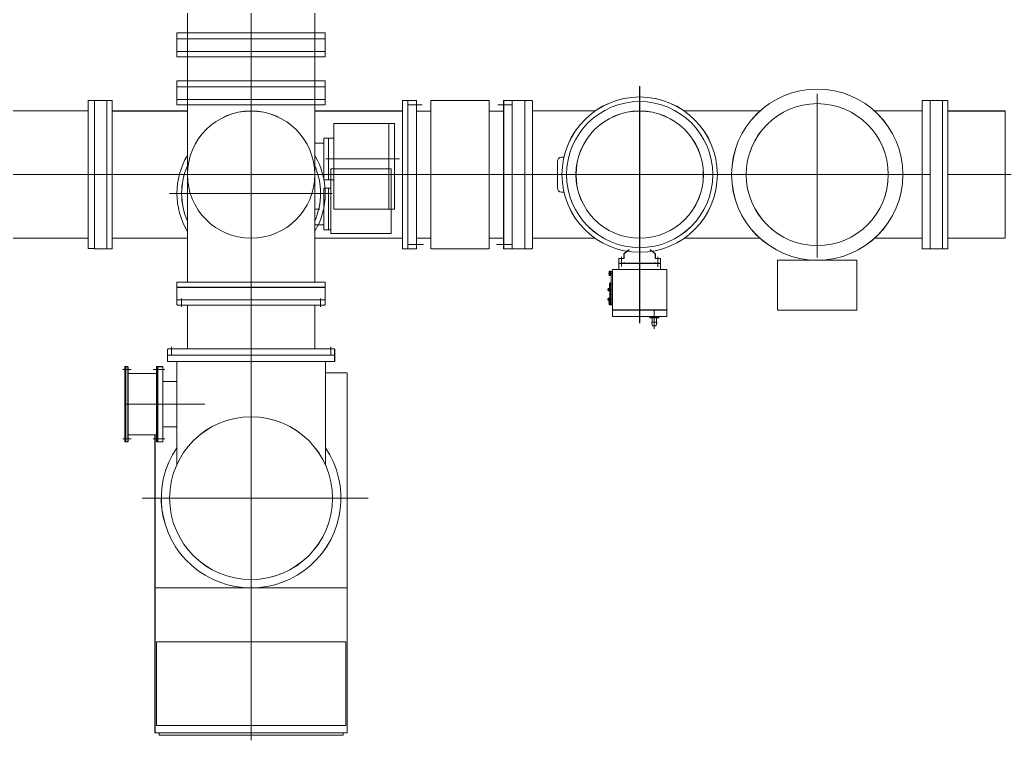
# Model space of a CAD drawing. Header units: millimetres. Extents: x 89978 to 501025, y -351975 to 835730.
# Drawn here: x 149848 to 154594, y -222785 to -219334 of the extents above; entities that cross this region are included whole.
import ezdxf

# ---------------------------------------------------------------- set-up
doc = ezdxf.new("R2010")
doc.units = ezdxf.units.MM
doc.header["$LTSCALE"] = 150
doc.layers.add('------00 Switch Gear_GIS', color=3, linetype='Continuous')

# ---------------------------------------------------------------- blocks, each defined once
blk = doc.blocks.new('X-1F-PLAN$0$GIS(2)')
at = {"layer": '------00 Switch Gear_GIS', "linetype": 'Continuous', "lineweight": 13}
for p, q in [((13878.3, 484.1), (13878.3, 6569.3)), ((13573.3, 5583.6), (13573.3, 3643.6)), ((14183.3, 5583.6), (14183.3, 3643.6)), ((13523.3, 3873.6), (13523.3, 3758.6)), ((13523.3, 3873.6), (14233.3, 3873.6)), ((14233.3, 3873.6), (14233.3, 3758.6)), ((13523.3, 3843.6), (14233.3, 3843.6)), ((13523.3, 3783.6), (14233.3, 3783.6)), ((13523.3, 3758.6), (14233.3, 3758.6)), ((13573.5, 2678.6), (13573.5, 3758.6)), ((14183.1, 2678.6), (14183.1, 3758.6)), ((13523.3, 3643.6), (14233.3, 3643.6)), ((13523.3, 3643.6), (13523.3, 3613.6)), ((13523.3, 3613.6), (14233.3, 3613.6)), ((13523.3, 3554.6), (13523.3, 3612.6)), ((14233.3, 3643.6), (14233.3, 3613.6)), ((14233.3, 3554.6), (14233.3, 3612.6)), ((15738.3, 2774.2), (15738.3, 3617.1)), ((16588.3, 2796.4), (16588.3, 3580.2)), ((13098.3, 3549.3), (13098.3, 2839.3)), ((13098.3, 3549.3), (13128.3, 3549.3)), ((13128.3, 2838.6), (13128.3, 3549.3)), ((13128.3, 3548.6), (13213.3, 3548.6)), ((13188.3, 2838.6), (13188.3, 3548.6)), ((13213.3, 2838.6), (13213.3, 3548.6)), ((13523.3, 3553.6), (13523.3, 3528.6)), ((13523.3, 3553.6), (14233.3, 3553.6)), ((13523.3, 3528.6), (14233.3, 3528.6)), ((14183.1, 2678.6), (14183.1, 3528.6)), ((14233.3, 3553.6), (14233.3, 3528.6)), ((14603.3, 2838.6), (14603.3, 3548.6)), ((14669.3, 3548.6), (14603.3, 3548.6)), ((14628.3, 2838.6), (14628.3, 3548.6)), ((14697.8, 3528.2), (14628.3, 3528.2)), ((14669.3, 2838.6), (14669.3, 3548.6)), ((14738.3, 3548.6), (14738.3, 2838.6)), ((14738.3, 3548.6), (15018.3, 3548.6)), ((15018.3, 3548.6), (15018.3, 2838.6)), ((15058.8, 3528.2), (15128.3, 3528.2)), ((15188.3, 3548.6), (15087.3, 3548.6)), ((15087.3, 2838.6), (15087.3, 3548.6)), ((15128.3, 2838.6), (15128.3, 3548.6)), ((15191.3, 3548.6), (15188.3, 3545.6)), ((15188.3, 3548.6), (15188.3, 2838.6)), ((15191.3, 3548.6), (15222.3, 3548.6)), ((15225.3, 3545.6), (15222.3, 3548.6)), ((15225.3, 3545.6), (15225.3, 3193.6)), ((17092.3, 3548.6), (17091.3, 3547.6)), ((17091.3, 3547.6), (17091.3, 2839.6)), ((17092.3, 3548.6), (17213.3, 3548.6)), ((17128.3, 2838.6), (17128.3, 3548.6)), ((17188.3, 3548.6), (17188.3, 2838.6)), ((17213.3, 2838.6), (17213.3, 3548.6)), ((12658.3, 3499.3), (13098.3, 3499.3)), ((13213.3, 3498.4), (13573.5, 3498.4)), ((14603.3, 3498.4), (14183.1, 3498.4)), ((14737.3, 3498), (14669.3, 3498)), ((15019.3, 3498), (15087.3, 3498)), ((15225.3, 3498.4), (15525.1, 3498.4)), ((15951.5, 3498.4), (16314.1, 3498.4)), ((16862.5, 3498.4), (17091.3, 3498.4)), ((17488.3, 3498.4), (17213.3, 3498.4)), ((17488.3, 2888.8), (17488.3, 3498.4)), ((14564.6, 3438.6), (14274.3, 3438.6)), ((14274.3, 3028.6), (14274.3, 3438.6)), ((14537.3, 3028.6), (14537.3, 3438.6)), ((14564.6, 3028.6), (14564.6, 3438.6)), ((14183.1, 3343.6), (14226.3, 3343.6)), ((14226.3, 3368.6), (14274.3, 3368.6)), ((14226.3, 3368.6), (14226.3, 3168.6)), ((14249.3, 3168.6), (14249.3, 3368.6)), ((15364.7, 3277.4), (15375.9, 3277.4)), ((14588.8, 3268.6), (14236.3, 3268.6)), ((15344.7, 3257.4), (15344.7, 3129.6)), ((13128.3, 3194.3), (12628.3, 3194.3)), ((13097.3, 3193.6), (17128.3, 3193.6)), ((14183.1, 3193.6), (14226.3, 3193.6)), ((14259.3, 3220.6), (14259.3, 2911.6)), ((14549.3, 3220.6), (14259.3, 3220.6)), ((14549.3, 3220.6), (14549.3, 2911.6)), ((15225.3, 3193.6), (15225.3, 2841.6)), ((17213.3, 3193.6), (17516.6, 3193.6)), ((14226.3, 3168.6), (14274.3, 3168.6)), ((13488.2, 3103.6), (14266.4, 3103.6)), ((14226.3, 3128.6), (14259.3, 3128.6)), ((14226.3, 3128.6), (14226.3, 2928.6)), ((14249.3, 3128.6), (14249.3, 2928.6)), ((15364.7, 3109.6), (15375.9, 3109.6)), ((14183.1, 3028.6), (14207.9, 3028.6)), ((14564.6, 3028.6), (14274.3, 3028.6)), ((14226.3, 2953.6), (14183.1, 2953.6)), ((14226.3, 2928.6), (14259.3, 2928.6)), ((14549.3, 2911.6), (14259.3, 2911.6)), ((12658.3, 2889.3), (13098.3, 2889.3)), ((13213.3, 2888.8), (13573.5, 2888.8)), ((14603.3, 2888.8), (14183.1, 2888.8)), ((14703.9, 2858.2), (14628.3, 2858.2)), ((14669.3, 2888.4), (14737.3, 2888.4)), ((15087.3, 2888.4), (15019.3, 2888.4)), ((15052.8, 2858.2), (15128.3, 2858.2)), ((15225.3, 2888.8), (15525, 2888.8)), ((15951.6, 2888.8), (16314.1, 2888.8)), ((16862.6, 2888.8), (17091.3, 2888.8)), ((17488.3, 2888.8), (17213.3, 2888.8)), ((13098.3, 2839.3), (13128.3, 2839.3)), ((13128.3, 2838.6), (13213.3, 2838.6)), ((14669.3, 2838.6), (14603.3, 2838.6)), ((14738.3, 2838.6), (15018.3, 2838.6)), ((15188.3, 2838.6), (15087.3, 2838.6)), ((15191.3, 2838.6), (15188.3, 2841.6)), ((15191.3, 2838.6), (15222.3, 2838.6)), ((15225.3, 2841.6), (15222.3, 2838.6)), ((15650.8, 2800), (15650.8, 2753.5)), ((15663.3, 2814.1), (15688.3, 2834.1)), ((15663.3, 2814.1), (15663.3, 2791.6)), ((15813.3, 2814.1), (15788.3, 2834.1)), ((15813.3, 2814.1), (15797.9, 2826.4)), ((15813.3, 2814.1), (15813.3, 2791.6)), ((15825.8, 2800), (15825.8, 2752.1)), ((17091.3, 2839.6), (17092.3, 2838.6)), ((17092.3, 2838.6), (17213.3, 2838.6)), ((15638.3, 2791.6), (15663.3, 2791.6)), ((15638.3, 2791.6), (15638.3, 2739.6)), ((15638.3, 2768.6), (15838.3, 2768.6)), ((15663.3, 2771), (15663.3, 2768.6)), ((15663.3, 2771), (15667.8, 2771)), ((15667.8, 2771), (15667.8, 2768.6)), ((15738.3, 2768.6), (15738.3, 2481.4)), ((15813.3, 2771), (15808.8, 2771)), ((15808.8, 2771), (15808.8, 2768.6)), ((15838.3, 2791.6), (15813.3, 2791.6)), ((15813.3, 2771), (15813.3, 2768.6)), ((15838.3, 2791.6), (15838.3, 2739.6)), ((16778.3, 2783.6), (16398.3, 2783.6)), ((16398.3, 2783.6), (16398.3, 2543.6)), ((16778.3, 2543.6), (16778.3, 2783.6)), ((15605.9, 2720.6), (15588.4, 2720.6)), ((15592.3, 2713.2), (15592.3, 2728)), ((15593.4, 2730.4), (15597.8, 2730.4)), ((15593.4, 2725.6), (15597.8, 2725.6)), ((15593.4, 2715.6), (15597.8, 2715.6)), ((15593.4, 2710.8), (15597.8, 2710.8)), ((15597.8, 2710.8), (15597.8, 2730.4)), ((15597.8, 2729.8), (15600.3, 2729.8)), ((15600.3, 2720.9), (15597.8, 2723.4)), ((15600.3, 2719.6), (15597.8, 2722.1)), ((15597.8, 2711.4), (15600.3, 2711.4)), ((15600.3, 2731.1), (15602.3, 2731.1)), ((15600.3, 2710.1), (15600.3, 2731.1)), ((15600.3, 2710.1), (15602.3, 2710.1)), ((15602.3, 2731.1), (15602.3, 2569.1)), ((15608.3, 2729.6), (15602.3, 2729.6)), ((15868.3, 2739.6), (15608.3, 2739.6)), ((15608.3, 2739.6), (15608.3, 2546.4)), ((15868.3, 2739.6), (15868.3, 2546.4)), ((13523.3, 2678.6), (14233.3, 2678.6)), ((13523.3, 2678.6), (13523.3, 2593.6)), ((14233.3, 2678.6), (14233.3, 2593.6)), ((15604.6, 2665.6), (15591.6, 2665.6)), ((15594.3, 2671.3), (15594.3, 2659.8)), ((15596.3, 2671.3), (15594.3, 2671.3)), ((15596.3, 2659.8), (15594.3, 2659.8)), ((15596.3, 2675.6), (15596.3, 2589.4)), ((15596.3, 2675.6), (15602.3, 2675.6)), ((15601.3, 2675.6), (15601.3, 2590.1)), ((13523.3, 2653.6), (14233.3, 2653.6)), ((15605.2, 2642.6), (15585, 2642.6)), ((15588.3, 2647.6), (15588.8, 2648.3)), ((15588.3, 2647.6), (15588.3, 2637.6)), ((15588.3, 2637.6), (15588.8, 2636.8)), ((15588.8, 2648.3), (15593.3, 2648.3)), ((15588.8, 2645.5), (15593.3, 2645.5)), ((15588.8, 2639.7), (15593.3, 2639.7)), ((15588.8, 2636.8), (15593.3, 2636.8)), ((15605.5, 2619.6), (15593.1, 2619.6)), ((15593.3, 2634.6), (15593.3, 2650.6)), ((15596.3, 2650.6), (15593.3, 2650.6)), ((15596.3, 2634.6), (15593.3, 2634.6)), ((15596.3, 2655.6), (15594.3, 2655.6)), ((15594.3, 2655.6), (15594.3, 2652.6)), ((15596.3, 2652.6), (15594.3, 2652.6)), ((15602.3, 2625.3), (15601.3, 2625.3)), ((15602.3, 2613.8), (15601.3, 2613.8)), ((13523.3, 2590.6), (13526.3, 2593.6)), ((13523.3, 2593.6), (14233.3, 2593.6)), ((13523.3, 2571.6), (13523.3, 2590.6)), ((13523.3, 2571.6), (13526.3, 2568.6)), ((13526.3, 2568.6), (14230.3, 2568.6)), ((13545.8, 2600.8), (13545.8, 2560.9)), ((13573.5, 2568.6), (13573.5, 2358.3)), ((14183.1, 2568.6), (14183.1, 2358.3)), ((14210.8, 2600.8), (14210.8, 2560.9)), ((14233.3, 2590.6), (14230.3, 2593.6)), ((14233.3, 2571.6), (14230.3, 2568.6)), ((14233.3, 2571.6), (14233.3, 2590.6)), ((15605, 2596.6), (15585, 2596.6)), ((15588.3, 2601.6), (15588.8, 2602.3)), ((15588.3, 2601.6), (15588.3, 2591.6)), ((15588.3, 2591.6), (15588.8, 2590.8)), ((15605.4, 2579.6), (15588.5, 2579.6)), ((15588.8, 2602.3), (15593.3, 2602.3)), ((15588.8, 2599.5), (15593.3, 2599.5)), ((15588.8, 2593.7), (15593.3, 2593.7)), ((15588.8, 2590.8), (15593.3, 2590.8)), ((15592.3, 2572.2), (15592.3, 2587)), ((15593.3, 2589.3), (15593.3, 2604.6)), ((15596.3, 2604.6), (15593.3, 2604.6)), ((15593.4, 2589.4), (15597.8, 2589.4)), ((15593.4, 2584.6), (15597.8, 2584.6)), ((15593.4, 2574.6), (15597.8, 2574.6)), ((15593.4, 2569.8), (15597.8, 2569.8)), ((15597.8, 2569.8), (15597.8, 2589.4)), ((15597.8, 2588.8), (15600.3, 2588.8)), ((15600.3, 2579.9), (15597.8, 2582.4)), ((15600.3, 2578.6), (15597.8, 2581.1)), ((15597.8, 2570.4), (15600.3, 2570.4)), ((15600.3, 2590.1), (15602.3, 2590.1)), ((15600.3, 2569.1), (15600.3, 2590.1)), ((15600.3, 2569.1), (15602.3, 2569.1)), ((15608.3, 2569.6), (15602.3, 2569.6)), ((15868.3, 2546.4), (15608.3, 2546.4)), ((15608.3, 2541.6), (15608.3, 2516.6)), ((15866.3, 2543.6), (15610.3, 2543.6)), ((15631.5, 2546.4), (15631.5, 2543.6)), ((15808.3, 2455.2), (15808.3, 2546.4)), ((15845.1, 2546.4), (15845.1, 2543.6)), ((15868.3, 2541.6), (15868.3, 2516.6)), ((16398.3, 2543.6), (16778.3, 2543.6)), ((15610.3, 2514.6), (15866.3, 2514.6)), ((15785.8, 2510.3), (15785.8, 2514.6)), ((15785.8, 2513), (15830.8, 2513)), ((15788.8, 2507.3), (15827.8, 2507.3)), ((15796.8, 2482.7), (15796.8, 2485.6)), ((15799.2, 2470.9), (15797, 2480.5)), ((15797.8, 2486.6), (15818.7, 2486.6)), ((15798.3, 2486.6), (15798.3, 2507.3)), ((15802.2, 2468.6), (15814.3, 2468.6)), ((15819.5, 2480.5), (15817.3, 2470.9)), ((15818.3, 2486.6), (15818.3, 2507.3)), ((15819.7, 2482.7), (15819.7, 2485.6)), ((15830.8, 2510.3), (15830.8, 2514.6)), ((13481.3, 2358.6), (13478.3, 2355.6)), ((13478.3, 2331.6), (13478.3, 2355.6)), ((13478.3, 2331.6), (13481.3, 2328.6)), ((13478.3, 2328.6), (13478.3, 2298.6)), ((13478.3, 2328.6), (14278.3, 2328.6)), ((13481.3, 2358.6), (14275.3, 2358.6)), ((13497.3, 2328.6), (13497.3, 2369.1)), ((14259.3, 2328.6), (14259.3, 2369.1)), ((14275.3, 2358.6), (14278.3, 2355.6)), ((14278.3, 2331.6), (14275.3, 2328.6)), ((14278.3, 2331.6), (14278.3, 2355.6)), ((14278.3, 2328.6), (14278.3, 2298.6)), ((13478.3, 2298.6), (14278.3, 2298.6)), ((13522.7, 2298.6), (13522.7, 1803.7)), ((14233.9, 2298.6), (14233.9, 1803.7)), ((13263.9, 2259.6), (13303.9, 2259.6)), ((13274.5, 1913.6), (13274.5, 2273.6)), ((13274.5, 2273.6), (13289, 2273.6)), ((13279, 1913.6), (13279, 2273.6)), ((13289, 1913.6), (13289, 2273.6)), ((13289, 2240.6), (13425, 2240.6)), ((13466, 2259.6), (13409.7, 2259.6)), ((13425, 1913.6), (13425, 2273.6)), ((13431, 2273.6), (13425, 2273.6)), ((13431, 1913.6), (13431, 2273.6)), ((13432.6, 2273.6), (13431, 2272)), ((13454.4, 2273.6), (13432.6, 2273.6)), ((13454.4, 2273.6), (13456, 2272)), ((13456, 1915.2), (13456, 2272)), ((14338.3, 2243.6), (14233.9, 2243.6)), ((14338.3, 519.6), (14338.3, 2243.6)), ((13522.7, 2201.7), (13456, 2201.7)), ((13278.6, 2093.6), (13656.2, 2093.6)), ((13289, 1946.6), (13425, 1946.6)), ((13418.3, 519.6), (13418.3, 1946.6)), ((13522.7, 1985.4), (13456, 1985.4)), ((13263.9, 1927.6), (13303.9, 1927.6)), ((13274.5, 1913.6), (13289, 1913.6)), ((13466, 1927.6), (13409.7, 1927.6)), ((13431, 1913.6), (13425, 1913.6)), ((13432.6, 1913.6), (13431, 1915.2)), ((13454.4, 1913.6), (13432.6, 1913.6)), ((13454.4, 1913.6), (13456, 1915.2)), ((14438.2, 1643.6), (13357.6, 1643.6)), ((14338.3, 1213.6), (13418.3, 1213.6)), ((14338.3, 519.6), (13418.3, 519.6)), ((13438.3, 508.6), (13438.3, 519.6)), ((14318.3, 508.6), (13438.3, 508.6)), ((14318.3, 508.6), (14318.3, 519.6))]:
    blk.add_line(p, q, dxfattribs=at)
at = {"layer": '------00 Switch Gear_GIS', "linetype": 'Continuous', "lineweight": 13, "flags": 128}
blk.add_lwpolyline([(14331.3, 555.1), (14331.3, 955.2), (13425.3, 955.2), (13425.3, 555.1)], close=True, dxfattribs=at)
at = {"layer": '------00 Switch Gear_GIS', "linetype": 'Continuous', "lineweight": 13}
for centre, radius in [((15738.3, 3193.6), 372), ((16588.3, 3193.6), 410), ((15738.3, 3193.6), 350), ((16588.3, 3193.6), 340), ((13878.3, 3193.6), 304.8), ((15738.3, 3193.6), 304.8), ((13878.3, 1643.6), 390)]:
    blk.add_circle(centre, radius, dxfattribs=at)
for centre, radius, start, end in [((13524.3, 3612.6), 1, 90, 180), ((13524.3, 3554.6), 1, 180, 270), ((15364.7, 3257.4), 20, 90, 180), ((15595.5, 2728), 3.19, 131.2669, 228.7331), ((14232.3, 2652.6), 1, 0, 90), ((15590.8, 2646.9), 2.51, 178.4932, 215.0433), ((15597.7, 2642.6), 9.39, 162.0926, 197.9074), ((15590.8, 2638.2), 2.51, 144.9567, 181.5068), ((15590.8, 2646.9), 2.51, 144.9567, 155.0433), ((15590.8, 2638.2), 2.51, 204.9567, 215.0433), ((15590.8, 2600.9), 2.51, 178.4932, 215.0433), ((15597.7, 2596.6), 9.39, 162.0926, 197.9074), ((15590.8, 2592.2), 2.51, 144.9567, 181.5068), ((15590.8, 2600.9), 2.51, 144.9567, 155.0433), ((15590.8, 2592.2), 2.51, 204.9567, 215.0433), ((15595.5, 2587), 3.19, 131.2669, 228.7331), ((15866.3, 2541.6), 2, 0, 90), ((15866.3, 2516.6), 2, 270, 0), ((15788.8, 2510.3), 3, 180, 270), ((15806.8, 2482.7), 10, 180, 192.9948), ((15802.2, 2471.6), 3, 192.9939, 270), ((15827.8, 2510.3), 3, 270, 0), ((13878.3, 1643.6), 430, 145.7894, 34.2106)]:
    blk.add_arc(centre, radius, start, end, dxfattribs=at)
at = {"layer": '------00 Switch Gear_GIS', "linetype": 'Continuous', "lineweight": 13, "extrusion": (0, 0, -1)}
for centre, radius, start, end in [((-14232.3, 3612.6), 1, 90, 180), ((-14232.3, 3554.6), 1, 180, 270), ((-13878.3, 3103.6), 355, 329.1588, 30.8412), ((-13878.3, 3103.6), 355, 149.1588, 210.8412), ((-13878.3, 3103.6), 332.5, 336.4471, 23.5529), ((-13878.3, 3103.6), 332.5, 156.4471, 203.5529), ((-15364.7, 3129.6), 20, 270, 0), ((-15604.4, 2720.6), 12, 335.4695, 24.5305), ((-15595.5, 2713.2), 3.19, 311.2669, 48.7331), ((-13524.3, 2652.6), 1, 0, 90), ((-15604.4, 2579.6), 12, 335.4695, 24.5305), ((-15595.5, 2572.2), 3.19, 311.2669, 48.7331), ((-15610.3, 2541.6), 2, 0, 90), ((-15610.3, 2516.6), 2, 270, 0), ((-15797.8, 2485.6), 1, 0, 90), ((-15814.3, 2471.6), 3, 192.9953, 270), ((-15818.7, 2485.6), 1, 90, 180), ((-15809.7, 2482.7), 10, 180, 192.9949)]:
    blk.add_arc(centre, radius, start, end, dxfattribs=at)

msp = doc.modelspace()

# ---------------------------------------------------------------- linework, layer by layer
at = {"layer": '------00 Switch Gear_GIS', "linetype": 'Continuous', "lineweight": 13}
for p, q in [((150955.6, -222785.5), (150955.6, -216700.3)), ((150650.6, -217686.1), (150650.6, -219626.1)), ((151260.6, -217686.1), (151260.6, -219626.1)), ((150600.6, -219396.1), (150600.6, -219511.1)), ((150600.6, -219396.1), (151310.6, -219396.1)), ((150600.6, -219426.1), (151310.6, -219426.1)), ((151310.6, -219396.1), (151310.6, -219511.1)), ((150600.6, -219486.1), (151310.6, -219486.1)), ((150600.6, -219511.1), (151310.6, -219511.1)), ((150650.8, -220591.1), (150650.8, -219511.1)), ((151260.4, -220591.1), (151260.4, -219511.1)), ((150600.6, -219626.1), (151310.6, -219626.1)), ((150600.6, -219626.1), (150600.6, -219656.1)), ((150600.6, -219656.1), (151310.6, -219656.1)), ((150600.6, -219715.1), (150600.6, -219657.1)), ((151310.6, -219626.1), (151310.6, -219656.1)), ((151310.6, -219715.1), (151310.6, -219657.1)), ((152815.6, -220495.4), (152815.6, -219652.5)), ((153665.6, -220473.3), (153665.6, -219689.4)), ((150175.6, -219720.3), (150175.6, -220430.3)), ((150175.6, -219720.3), (150205.6, -219720.3)), ((150205.6, -220431.1), (150205.6, -219720.3)), ((150205.6, -219721.1), (150290.6, -219721.1)), ((150265.6, -220431.1), (150265.6, -219721.1)), ((150290.6, -220431.1), (150290.6, -219721.1)), ((150600.6, -219716.1), (150600.6, -219741.1)), ((150600.6, -219716.1), (151310.6, -219716.1)), ((150600.6, -219741.1), (151310.6, -219741.1)), ((151260.4, -220591.1), (151260.4, -219741.1)), ((151310.6, -219716.1), (151310.6, -219741.1)), ((151680.6, -220431.1), (151680.6, -219721.1)), ((151746.6, -219721.1), (151680.6, -219721.1)), ((151705.6, -220431.1), (151705.6, -219721.1)), ((151775.1, -219741.4), (151705.6, -219741.4)), ((151746.6, -220431.1), (151746.6, -219721.1)), ((151815.6, -219721.1), (151815.6, -220431.1)), ((151815.6, -219721.1), (152095.6, -219721.1)), ((152095.6, -219721.1), (152095.6, -220431.1)), ((152136.1, -219741.4), (152205.6, -219741.4)), ((152265.6, -219721.1), (152164.6, -219721.1)), ((152164.6, -220431.1), (152164.6, -219721.1)), ((152205.6, -220431.1), (152205.6, -219721.1)), ((152268.6, -219721.1), (152265.6, -219724.1)), ((152265.6, -219721.1), (152265.6, -220431.1)), ((152268.6, -219721.1), (152299.6, -219721.1)), ((152302.6, -219724.1), (152299.6, -219721.1)), ((152302.6, -219724.1), (152302.6, -220076.1)), ((154169.6, -219721.1), (154168.6, -219722.1)), ((154168.6, -219722.1), (154168.6, -220430.1)), ((154169.6, -219721.1), (154290.6, -219721.1)), ((154205.6, -220431.1), (154205.6, -219721.1)), ((154265.6, -219721.1), (154265.6, -220431.1)), ((154290.6, -220431.1), (154290.6, -219721.1)), ((149735.6, -219770.3), (150175.6, -219770.3)), ((150290.6, -219771.3), (150650.8, -219771.3)), ((151680.6, -219771.3), (151260.4, -219771.3)), ((151814.6, -219771.7), (151746.6, -219771.7)), ((152096.6, -219771.7), (152164.6, -219771.7)), ((152302.6, -219771.2), (152602.4, -219771.2)), ((153028.8, -219771.2), (153391.4, -219771.2)), ((153939.8, -219771.2), (154168.6, -219771.2)), ((154565.6, -219771.3), (154290.6, -219771.3)), ((154565.6, -220380.9), (154565.6, -219771.3)), ((151641.9, -219831.1), (151351.6, -219831.1)), ((151351.6, -220241.1), (151351.6, -219831.1)), ((151614.6, -220241.1), (151614.6, -219831.1)), ((151641.9, -220241.1), (151641.9, -219831.1)), ((151303.6, -219901.1), (151351.6, -219901.1)), ((151303.6, -219901.1), (151303.6, -220101.1)), ((151326.6, -220101.1), (151326.6, -219901.1)), ((151260.4, -219926.1), (151303.6, -219926.1)), ((152441.9, -219992.2), (152453.2, -219992.2)), ((151666.1, -220001.1), (151313.5, -220001.1)), ((152421.9, -220012.2), (152421.9, -220140)), ((150205.6, -220075.3), (149705.6, -220075.3)), ((150174.5, -220076.1), (154205.6, -220076.1)), ((151260.4, -220076.1), (151303.6, -220076.1)), ((151336.6, -220049.1), (151336.6, -220358.1)), ((151626.6, -220049.1), (151336.6, -220049.1)), ((151626.6, -220049.1), (151626.6, -220358.1)), ((152302.6, -220076.1), (152302.6, -220428.1)), ((154290.6, -220076.1), (154593.9, -220076.1)), ((151303.6, -220101.1), (151351.6, -220101.1)), ((151303.6, -220141.1), (151336.6, -220141.1)), ((151303.6, -220141.1), (151303.6, -220341.1)), ((151326.6, -220141.1), (151326.6, -220341.1)), ((150565.5, -220166.1), (151343.7, -220166.1)), ((152441.9, -220160), (152453.2, -220160)), ((151260.3, -220241.1), (151285.1, -220241.1)), ((151641.9, -220241.1), (151351.6, -220241.1)), ((151303.6, -220316.1), (151260.3, -220316.1)), ((151303.6, -220341.1), (151336.6, -220341.1)), ((151626.6, -220358.1), (151336.6, -220358.1)), ((149735.6, -220380.3), (150175.6, -220380.3)), ((150290.6, -220380.9), (150650.8, -220380.9)), ((151680.6, -220380.9), (151260.4, -220380.9)), ((151781.1, -220411.4), (151705.6, -220411.4)), ((151746.6, -220381.2), (151814.6, -220381.2)), ((152164.6, -220381.2), (152096.6, -220381.2)), ((152130, -220411.4), (152205.6, -220411.4)), ((152302.6, -220380.8), (152602.3, -220380.8)), ((153028.9, -220380.8), (153391.3, -220380.8)), ((153939.8, -220380.8), (154168.6, -220380.8)), ((154565.6, -220380.9), (154290.6, -220380.9)), ((150175.6, -220430.3), (150205.6, -220430.3)), ((150205.6, -220431.1), (150290.6, -220431.1)), ((151746.6, -220431.1), (151680.6, -220431.1)), ((151815.6, -220431.1), (152095.6, -220431.1)), ((152265.6, -220431.1), (152164.6, -220431.1)), ((152268.6, -220431.1), (152265.6, -220428.1)), ((152268.6, -220431.1), (152299.6, -220431.1)), ((152302.6, -220428.1), (152299.6, -220431.1)), ((152728.1, -220469.6), (152728.1, -220516.1)), ((152740.6, -220455.6), (152765.6, -220435.6)), ((152740.6, -220455.6), (152740.6, -220478.1)), ((152890.6, -220455.6), (152865.6, -220435.6)), ((152890.6, -220455.6), (152875.2, -220443.3)), ((152890.6, -220455.6), (152890.6, -220478.1)), ((152903.1, -220469.6), (152903.1, -220517.6)), ((154168.6, -220430.1), (154169.6, -220431.1)), ((154169.6, -220431.1), (154290.6, -220431.1)), ((152715.6, -220478.1), (152740.6, -220478.1)), ((152715.6, -220478.1), (152715.6, -220530.1)), ((152715.6, -220501.1), (152915.6, -220501.1)), ((152740.6, -220498.7), (152740.6, -220501.1)), ((152740.6, -220498.7), (152745.1, -220498.7)), ((152745.1, -220498.7), (152745.1, -220501.1)), ((152815.6, -220501.1), (152815.6, -220788.3)), ((152890.6, -220498.7), (152886.1, -220498.7)), ((152886.1, -220498.7), (152886.1, -220501.1)), ((152915.6, -220478.1), (152890.6, -220478.1)), ((152890.6, -220498.7), (152890.6, -220501.1)), ((152915.6, -220478.1), (152915.6, -220530.1)), ((153855.6, -220486.1), (153475.6, -220486.1)), ((153475.6, -220486.1), (153475.6, -220726.1)), ((153855.6, -220726.1), (153855.6, -220486.1)), ((152683.2, -220549.1), (152665.7, -220549.1)), ((152669.6, -220556.5), (152669.6, -220541.7)), ((152670.7, -220539.3), (152675.1, -220539.3)), ((152670.7, -220544.1), (152675.1, -220544.1)), ((152670.7, -220554.1), (152675.1, -220554.1)), ((152670.7, -220558.9), (152675.1, -220558.9)), ((152675.1, -220558.9), (152675.1, -220539.3)), ((152675.1, -220539.9), (152677.6, -220539.9)), ((152677.6, -220548.7), (152675.1, -220546.2)), ((152677.6, -220550), (152675.1, -220547.5)), ((152675.1, -220558.3), (152677.6, -220558.3)), ((152677.6, -220538.6), (152679.6, -220538.6)), ((152677.6, -220559.6), (152677.6, -220538.6)), ((152677.6, -220559.6), (152679.6, -220559.6)), ((152679.6, -220538.6), (152679.6, -220700.6)), ((152685.6, -220540.1), (152679.6, -220540.1)), ((152945.6, -220530.1), (152685.6, -220530.1)), ((152685.6, -220530.1), (152685.6, -220723.3)), ((152945.6, -220530.1), (152945.6, -220723.3)), ((150600.6, -220591.1), (151310.6, -220591.1)), ((150600.6, -220591.1), (150600.6, -220676.1)), ((151310.6, -220591.1), (151310.6, -220676.1)), ((152681.8, -220604.1), (152668.8, -220604.1)), ((152671.6, -220598.3), (152671.6, -220609.8)), ((152673.6, -220598.3), (152671.6, -220598.3)), ((152673.6, -220609.8), (152671.6, -220609.8)), ((152673.6, -220614.1), (152671.6, -220614.1)), ((152671.6, -220614.1), (152671.6, -220617.1)), ((152673.6, -220594.1), (152673.6, -220680.3)), ((152673.6, -220594.1), (152679.6, -220594.1)), ((152678.6, -220594.1), (152678.6, -220679.6)), ((150600.6, -220616.1), (151310.6, -220616.1)), ((152682.5, -220627.1), (152662.3, -220627.1)), ((152665.6, -220622.1), (152666, -220621.3)), ((152665.6, -220622.1), (152665.6, -220632.1)), ((152665.6, -220632.1), (152666, -220632.8)), ((152666, -220621.3), (152670.6, -220621.3)), ((152666, -220624.2), (152670.6, -220624.2)), ((152666, -220630), (152670.6, -220630)), ((152666, -220632.8), (152670.6, -220632.8)), ((152682.7, -220650.1), (152670.3, -220650.1)), ((152670.6, -220635.1), (152670.6, -220619.1)), ((152673.6, -220619.1), (152670.6, -220619.1)), ((152673.6, -220635.1), (152670.6, -220635.1)), ((152673.6, -220617.1), (152671.6, -220617.1)), ((152679.6, -220644.3), (152678.6, -220644.3)), ((152679.6, -220655.8), (152678.6, -220655.8)), ((150600.6, -220679.1), (150603.6, -220676.1)), ((150600.6, -220676.1), (151310.6, -220676.1)), ((150600.6, -220698.1), (150600.6, -220679.1)), ((150600.6, -220698.1), (150603.6, -220701.1)), ((150603.6, -220701.1), (151307.6, -220701.1)), ((150623.1, -220668.8), (150623.1, -220708.7)), ((150650.8, -220701.1), (150650.8, -220911.3)), ((151260.4, -220701.1), (151260.4, -220911.3)), ((151288.1, -220668.8), (151288.1, -220708.7)), ((151310.6, -220679.1), (151307.6, -220676.1)), ((151310.6, -220698.1), (151307.6, -220701.1)), ((151310.6, -220698.1), (151310.6, -220679.1)), ((152682.2, -220673.1), (152662.3, -220673.1)), ((152665.6, -220668.1), (152666, -220667.3)), ((152665.6, -220668.1), (152665.6, -220678.1)), ((152665.6, -220678.1), (152666, -220678.8)), ((152682.7, -220690.1), (152665.7, -220690.1)), ((152666, -220667.3), (152670.6, -220667.3)), ((152666, -220670.2), (152670.6, -220670.2)), ((152666, -220676), (152670.6, -220676)), ((152666, -220678.8), (152670.6, -220678.8)), ((152669.6, -220697.5), (152669.6, -220682.7)), ((152670.6, -220680.3), (152670.6, -220665.1)), ((152673.6, -220665.1), (152670.6, -220665.1)), ((152670.7, -220680.3), (152675.1, -220680.3)), ((152670.7, -220685.1), (152675.1, -220685.1)), ((152670.7, -220695.1), (152675.1, -220695.1)), ((152670.7, -220699.9), (152675.1, -220699.9)), ((152675.1, -220699.9), (152675.1, -220680.3)), ((152675.1, -220680.9), (152677.6, -220680.9)), ((152677.6, -220689.7), (152675.1, -220687.2)), ((152677.6, -220691), (152675.1, -220688.5)), ((152675.1, -220699.3), (152677.6, -220699.3)), ((152677.6, -220679.6), (152679.6, -220679.6)), ((152677.6, -220700.6), (152677.6, -220679.6)), ((152677.6, -220700.6), (152679.6, -220700.6)), ((152685.6, -220700.1), (152679.6, -220700.1)), ((152945.6, -220723.3), (152685.6, -220723.3)), ((152685.6, -220728.1), (152685.6, -220753.1)), ((152943.6, -220726.1), (152687.6, -220726.1)), ((152687.6, -220755.1), (152943.6, -220755.1)), ((152708.8, -220723.3), (152708.8, -220726.1)), ((152863.1, -220759.4), (152863.1, -220755.1)), ((152863.1, -220756.7), (152908.1, -220756.7)), ((152885.6, -220814.4), (152885.6, -220723.3)), ((152908.1, -220759.4), (152908.1, -220755.1)), ((152922.4, -220723.3), (152922.4, -220726.1)), ((152945.6, -220728.1), (152945.6, -220753.1)), ((153475.6, -220726.1), (153855.6, -220726.1)), ((152866.1, -220762.4), (152905.1, -220762.4)), ((152874, -220786.9), (152874, -220784.1)), ((152876.5, -220798.7), (152874.3, -220789.2)), ((152875, -220783.1), (152896, -220783.1)), ((152875.6, -220783.1), (152875.6, -220762.4)), ((152879.4, -220801.1), (152891.6, -220801.1)), ((152896.7, -220789.2), (152894.5, -220798.7)), ((152895.6, -220783.1), (152895.6, -220762.4)), ((152897, -220786.9), (152897, -220784.1)), ((150574.6, -220941.1), (150574.6, -220900.5)), ((151336.6, -220941.1), (151336.6, -220900.5)), ((150558.6, -220911.1), (150555.6, -220914.1)), ((150555.6, -220938.1), (150555.6, -220914.1)), ((150555.6, -220938.1), (150558.6, -220941.1)), ((150555.6, -220941.1), (150555.6, -220971.1)), ((150555.6, -220941.1), (151355.6, -220941.1)), ((150558.6, -220911.1), (151352.6, -220911.1)), ((151352.6, -220911.1), (151355.6, -220914.1)), ((151355.6, -220938.1), (151352.6, -220941.1)), ((151355.6, -220938.1), (151355.6, -220914.1)), ((151355.6, -220941.1), (151355.6, -220971.1)), ((150555.6, -220971.1), (151355.6, -220971.1)), ((150600, -220971.1), (150600, -221465.9)), ((151311.2, -220971.1), (151311.2, -221465.9)), ((150341.2, -221010.1), (150381.2, -221010.1)), ((150351.8, -221356.1), (150351.8, -220996.1)), ((150351.8, -220996.1), (150366.3, -220996.1)), ((150356.3, -221356.1), (150356.3, -220996.1)), ((150366.3, -221356.1), (150366.3, -220996.1)), ((150366.3, -221029.1), (150502.3, -221029.1)), ((150543.3, -221010.1), (150487, -221010.1)), ((150502.3, -221356.1), (150502.3, -220996.1)), ((150508.3, -220996.1), (150502.3, -220996.1)), ((150508.3, -221356.1), (150508.3, -220996.1)), ((150509.9, -220996.1), (150508.3, -220997.7)), ((150531.7, -220996.1), (150509.9, -220996.1)), ((150531.7, -220996.1), (150533.3, -220997.7)), ((150533.3, -221354.5), (150533.3, -220997.7)), ((151415.6, -221026.1), (151311.2, -221026.1)), ((151415.6, -222750.1), (151415.6, -221026.1)), ((150600, -221067.9), (150533.3, -221067.9)), ((150355.9, -221176.1), (150733.5, -221176.1)), ((150366.3, -221323.1), (150502.3, -221323.1)), ((150495.6, -222750.1), (150495.6, -221323.1)), ((150600, -221284.2), (150533.3, -221284.2)), ((150341.2, -221342.1), (150381.2, -221342.1)), ((150351.8, -221356.1), (150366.3, -221356.1)), ((150543.3, -221342.1), (150487, -221342.1)), ((150508.3, -221356.1), (150502.3, -221356.1)), ((150509.9, -221356.1), (150508.3, -221354.5)), ((150531.7, -221356.1), (150509.9, -221356.1)), ((150531.7, -221356.1), (150533.3, -221354.5)), ((151515.5, -221626.1), (150434.8, -221626.1)), ((151415.6, -222056.1), (150495.6, -222056.1)), ((151415.6, -222750.1), (150495.6, -222750.1)), ((150515.6, -222761.1), (150515.6, -222750.1)), ((151395.6, -222761.1), (151395.6, -222750.1)), ((151395.6, -222761.1), (150515.6, -222761.1))]:
    msp.add_line(p, q, dxfattribs=at)
at = {"layer": '------00 Switch Gear_GIS', "linetype": 'Continuous', "lineweight": 13, "elevation": 0, "flags": 128}
msp.add_lwpolyline([(151408.5, -222714.5), (151408.5, -222314.5), (150502.5, -222314.5), (150502.5, -222714.5)], close=True, dxfattribs=at)
at = {"layer": '------00 Switch Gear_GIS', "linetype": 'Continuous', "lineweight": 13}
for centre, radius in [((153665.6, -220076.1), 410), ((152815.6, -220076.1), 372), ((152815.6, -220076.1), 350), ((153665.6, -220076.1), 340), ((150955.6, -220076.1), 304.8), ((152815.6, -220076.1), 304.8), ((150955.6, -221626.1), 390)]:
    msp.add_circle(centre, radius, dxfattribs=at)
for centre, radius, start, end in [((150601.6, -219657.1), 1, 90, 180), ((150601.6, -219715.1), 1, 180, 270), ((152441.9, -220012.2), 20, 90, 180), ((152672.8, -220541.7), 3.19, 131.2669, 228.7331), ((151309.6, -220617.1), 1, 0, 90), ((152668.1, -220622.7), 2.51, 178.4932, 215.0433), ((152675, -220627.1), 9.39, 162.0926, 197.9074), ((152668.1, -220631.4), 2.51, 144.9567, 181.5068), ((152668.1, -220622.7), 2.51, 144.9567, 155.0433), ((152668.1, -220631.4), 2.51, 204.9567, 215.0433), ((152668.1, -220668.7), 2.51, 178.4932, 215.0433), ((152675, -220673.1), 9.39, 162.0926, 197.9074), ((152668.1, -220677.4), 2.51, 144.9567, 181.5068), ((152668.1, -220668.7), 2.51, 144.9567, 155.0433), ((152668.1, -220677.4), 2.51, 204.9567, 215.0433), ((152672.8, -220682.7), 3.19, 131.2669, 228.7331), ((152943.6, -220728.1), 2, 0, 90), ((152943.6, -220753.1), 2, 270, 0), ((152866.1, -220759.4), 3, 180, 270), ((152884, -220786.9), 10, 180, 192.9948), ((152879.4, -220798.1), 3, 192.9939, 270), ((152905.1, -220759.4), 3, 270, 0), ((150955.6, -221626.1), 430, 145.7894, 34.2106)]:
    msp.add_arc(centre, radius, start, end, dxfattribs=at)
at = {"layer": '------00 Switch Gear_GIS', "linetype": 'Continuous', "lineweight": 13, "extrusion": (0, 0, -1)}
for centre, radius, start, end in [((-151309.6, -219657.1), 1, 90, 180), ((-151309.6, -219715.1), 1, 180, 270), ((-150955.6, -220166.1), 355, 329.1588, 30.8412), ((-150955.6, -220166.1), 355, 149.1588, 210.8412), ((-150955.6, -220166.1), 332.5, 336.4471, 23.5529), ((-150955.6, -220166.1), 332.5, 156.4471, 203.5529), ((-152441.9, -220140), 20, 270, 0), ((-152681.6, -220549.1), 12, 335.4695, 24.5305), ((-152672.8, -220556.5), 3.19, 311.2669, 48.7331), ((-150601.6, -220617.1), 1, 0, 90), ((-152681.6, -220690.1), 12, 335.4695, 24.5305), ((-152672.8, -220697.5), 3.19, 311.2669, 48.7331), ((-152687.6, -220728.1), 2, 0, 90), ((-152687.6, -220753.1), 2, 270, 0), ((-152875, -220784.1), 1, 0, 90), ((-152891.6, -220798.1), 3, 192.9953, 270), ((-152896, -220784.1), 1, 90, 180), ((-152887, -220786.9), 10, 180, 192.995)]:
    msp.add_arc(centre, radius, start, end, dxfattribs=at)

# ---------------------------------------------------------------- block references
at = {"layer": '------00 Switch Gear_GIS', "color": 3}
msp.add_blockref('X-1F-PLAN$0$GIS(2)', (137077.2, -223269.6), dxfattribs=at)

doc.saveas('drawing.dxf')
